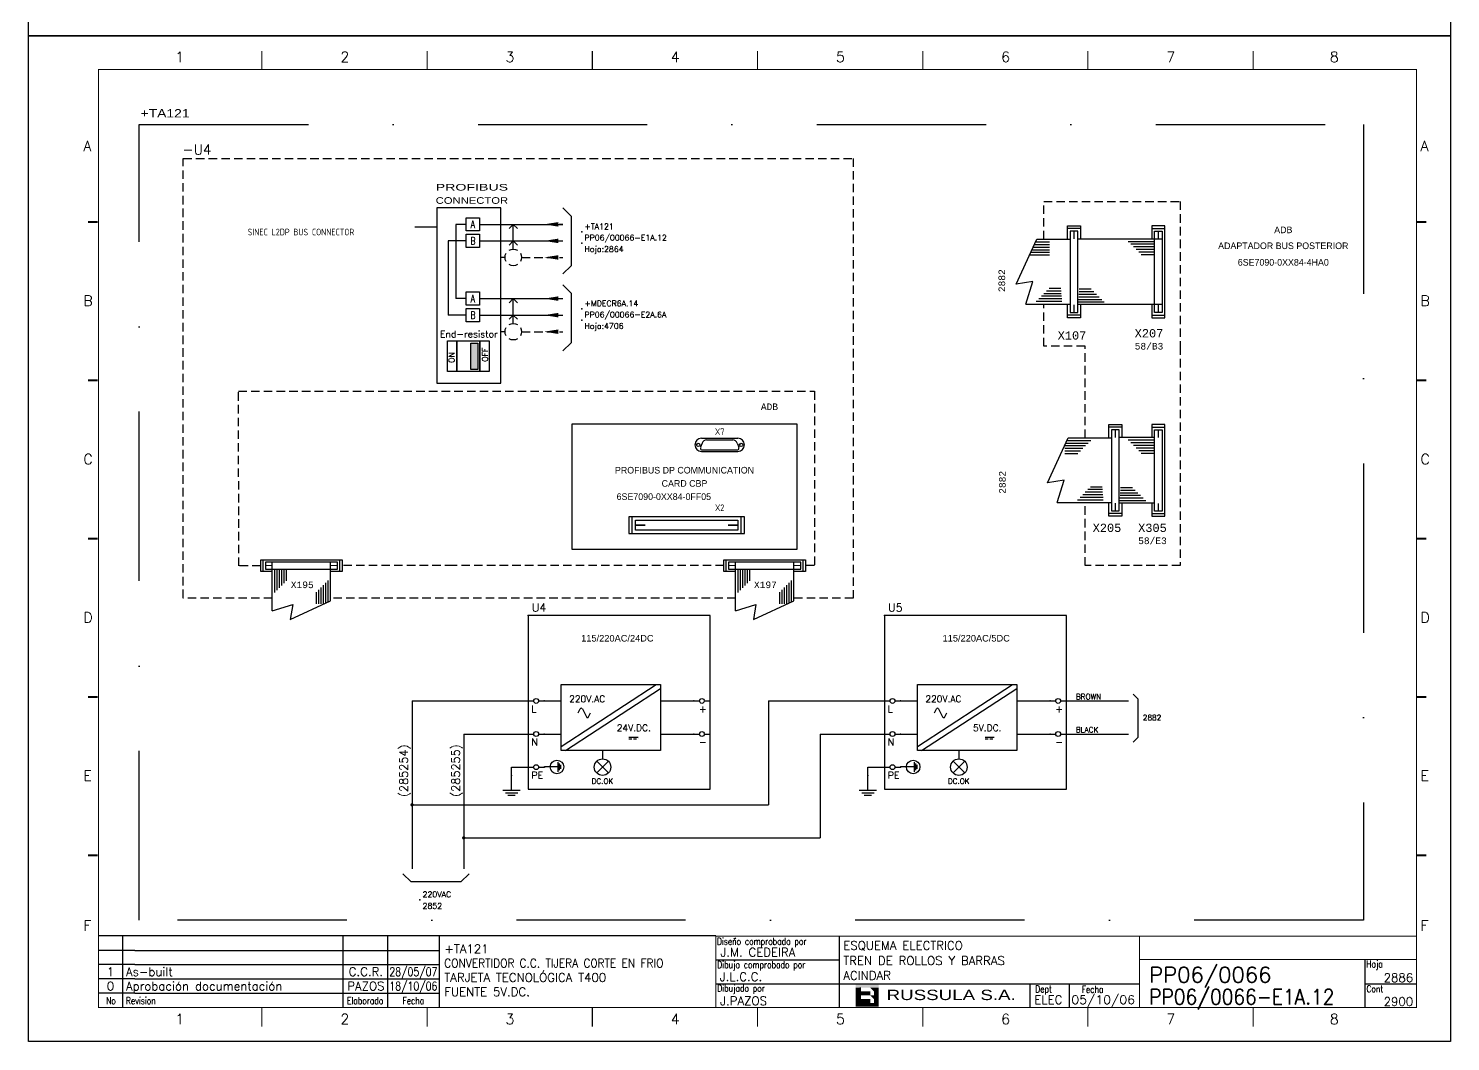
# Model space of a CAD drawing. Extents: x 3 to 423, y -4757 to 292.
# Drawn here: x 2.6 to 422.6, y -4757.2 to -4458.1 of the extents above; entities that cross this region are included whole.
import ezdxf
from ezdxf.enums import TextEntityAlignment as Align

# ---------------------------------------------------------------- set-up
doc = ezdxf.new("R2010")
doc.units = 0
doc.header["$LTSCALE"] = 10
doc.header["$MEASUREMENT"] = 0
for name, pattern in [('DASHDOT', [1, 0.5, -0.25, 0, -0.25]), ('DASHED2', [0.375, 0.25, -0.125]), ('HIDDEN', [0.375, 0.25, -0.125])]:
    doc.linetypes.add(name, pattern=pattern)
doc.layers.get('0').update_dxf_attribs({"linetype": 'CONTINUOUS'})
for name, color, linetype in [('1', 7, 'CONTINUOUS'), ('10', 5, 'CONTINUOUS'), ('102', 7, 'CONTINUOUS'), ('2', 7, 'CONTINUOUS'), ('4', 7, 'HIDDEN'), ('8', 1, 'CONTINUOUS'), ('9', 6, 'CONTINUOUS'), ('ATRIBUTOS', 6, 'CONTINUOUS'), ('DIBUJO', 7, 'CONTINUOUS'), ('NODE', 7, 'CONTINUOUS')]:
    doc.layers.add(name, color=color, linetype=linetype)
doc.styles.add('CROSSREF', font='MONOTXT', dxfattribs={"height": 2})
doc.styles.add('DIN', font='DIN.shx', dxfattribs={"width": 0.85})
doc.styles.add('HELVETICA', font='HELV.SHX')
doc.styles.add('LABEL', font='SIMPLEX', dxfattribs={"width": 0.8, "height": 4})
doc.styles.add('ROMANS', font='romans')
doc.styles.get("Standard").update_dxf_attribs({"font": 'simplex'})
doc.styles.add('TXT', font='txt')

# ---------------------------------------------------------------- blocks, each defined once
blk = doc.blocks.new('ITEM')
at = {"layer": 'ATRIBUTOS', "style": 'HELVETICA', "width": 1.2}
blk.add_attdef('ITEM', (0, 1.25), '', height=2.5, dxfattribs=at)
blk = doc.blocks.new('ELEC0042')
at = {"layer": '102'}
for p, q in [((2, 2), (-2, 2)), ((-2, 2), (-2, -2)), ((2, -2), (2, 2)), ((-2, -2), (2, -2))]:
    blk.add_line(p, q, dxfattribs=at)
blk.add_attdef('TB', text='', height=2.25, dxfattribs=at).set_placement((0, 3), align=Align.CENTER)
at = {"layer": '102', "width": 0.75}
blk.add_attdef('TN', text='', height=2.25, dxfattribs=at).set_placement((0, 0), align=Align.MIDDLE)
blk = doc.blocks.new('$030107')
at = {"layer": '102'}
for start, end in [(150, 210), (60, 120), (330, 30), (240, 300)]:
    blk.add_arc((0, 0), 2.5, start, end, dxfattribs=at)
blk = doc.blocks.new('NOD', base_point=(237.5, 170))
at = {"layer": 'NODE'}
blk.add_point((237.5, 170), dxfattribs=at)
blk = doc.blocks.new('$PP313')
at = {"layer": '2'}
blk.add_blockref('NOD', (0, 0), dxfattribs=at)
at = {"layer": '8'}
blk.add_attdef('1A', (1, -3.325), '', height=2.15, dxfattribs=at)
at = {"layer": '9'}
blk.add_attdef('ID', (1, 1), '', height=2.15, dxfattribs=at)
blk = doc.blocks.new('$$PLL21C')
for p, q in [((-2.5, 0), (-0.75, 0)), ((0.75, 0), (2.5, 0))]:
    blk.add_line(p, q)
at = {"layer": '2'}
blk.add_circle((0, 0), 0.75, dxfattribs=at)
for p in [(-2.5, 0), (2.5, 0)]:
    blk.add_blockref('NOD', p, dxfattribs=at)
at = {"layer": '8'}
blk.add_attdef('*A', (-1.5, -3.575), '', height=2.15, dxfattribs=at)
at = {"layer": '9'}
blk.add_attdef('ID', (-1.5, 1.25), '', height=2.15, dxfattribs=at)
blk = doc.blocks.new('$020203')
at = {"layer": '2'}
blk.add_line((-3.75, 0), (3.75, 0), dxfattribs=at)
at = {"layer": '4'}
blk.add_line((-3.75, -1.5), (3.75, -1.5), dxfattribs=at)
blk = doc.blocks.new('$021503')
at = {"layer": '2'}
for p, q in [((0, -10), (0, 0)), ((-3.5, -10), (3.5, -10)), ((-2.5, -11), (2.5, -11)), ((-1.5, -12), (1.5, -12))]:
    blk.add_line(p, q, dxfattribs=at)
blk.add_circle((0, -9), 5, dxfattribs=at)
blk.add_blockref('NOD', (0, 0), dxfattribs=at)
blk = doc.blocks.new('$020406')
at = {"layer": '2'}
for p, q in [((-5, 0), (-3.4, 3.2)), ((-1.6, 3.2), (0, 0)), ((0, 0), (1.6, -3.2)), ((3.4, -3.2), (5, 0))]:
    blk.add_line(p, q, dxfattribs=at)
for centre, start, end in [((-2.5, 2.8), 26.5651, 153.4349), ((2.5, -2.8), 206.5651, 333.4349)]:
    blk.add_arc(centre, 1, start, end, dxfattribs=at)
blk = doc.blocks.new('$$PLR12C')
for p, q in [((-2.5, 0), (-0.75, 0)), ((0.75, 0), (2.5, 0))]:
    blk.add_line(p, q)
at = {"layer": '2'}
blk.add_circle((0, 0), 0.75, dxfattribs=at)
for p in [(-2.5, 0), (2.5, 0)]:
    blk.add_blockref('NOD', p, dxfattribs=at)
at = {"layer": '8'}
blk.add_attdef('*A', text='', height=2.15, dxfattribs=at).set_placement((1.5, -3.575), align=Align.RIGHT)
at = {"layer": '9'}
blk.add_attdef('ID', text='', height=2.15, dxfattribs=at).set_placement((1.5, 1.25), align=Align.RIGHT)
blk = doc.blocks.new('$021501')
at = {"layer": '2'}
for p, q in [((0, -6), (0, 0)), ((-3.5, -6), (3.5, -6)), ((-2.5, -7), (2.5, -7)), ((-1.5, -8), (1.5, -8))]:
    blk.add_line(p, q, dxfattribs=at)
blk.add_blockref('NOD', (0, 0), dxfattribs=at)
blk = doc.blocks.new('newcajec')
at = {"layer": '1'}
for p, q in [((179.4, 20.85), (0.13, 20.85)), ((7, 20.85), (7, 0)), ((71, 20.85), (71, 0)), ((84, 20.85), (84, 0.09)), ((99, 20.85), (99, 0)), ((215.2, 20.8), (215.2, 0)), ((10.6, 16.64), (0, 16.64)), ((10.6, 16.64), (99, 16.64)), ((184.64, 20.18), (184.81, 20.01)), ((184.81, 20.01), (185.18, 20.25)), ((10.6, 12.48), (0, 12.48)), ((10.6, 12.48), (99, 12.48)), ((179.4, 13.87), (215.2, 13.87)), ((368, 14.06), (368, 0)), ((10.6, 8.32), (0, 8.32)), ((10.6, 8.32), (99, 8.32)), ((10.6, 4.16), (0, 4.16)), ((10.6, 4.16), (99, 4.16)), ((179.4, 6.93), (267.63, 6.93)), ((267.63, 6.93), (302.5, 6.93)), ((270.63, 6.91), (270.63, 0)), ((282.07, 6.93), (282.07, 0)), ((368, 6.93), (383, 6.93))]:
    blk.add_line(p, q, dxfattribs=at)
for points in [[(47.5, 272.5, 0.3, 0.3, 0), (47.5, 277.91, 0.3, 0.3, 0)], [(95.5, 272.5, 0.3, 0.3, 0), (95.5, 277.91, 0.3, 0.3, 0)], [(143.5, 272.5, 0.3, 0.3, 0), (143.5, 277.91, 0.3, 0.3, 0)], [(191.5, 272.5, 0.3, 0.3, 0), (191.5, 277.91, 0.3, 0.3, 0)], [(239.5, 272.5, 0.3, 0.3, 0), (239.5, 277.91, 0.3, 0.3, 0)], [(287.5, 272.5, 0.3, 0.3, 0), (287.5, 277.91, 0.3, 0.3, 0)], [(335.5, 272.5, 0.3, 0.3, 0), (335.5, 277.91, 0.3, 0.3, 0)], [(-2.99, 228.23, 0.6, 0.6, 0), (-0.18, 228.23, 0.6, 0.6, 0)], [(383.01, 228.23, 0.6, 0.6, 0), (385.82, 228.23, 0.6, 0.6, 0)], [(-2.99, 182.23, 0.6, 0.6, 0), (-0.18, 182.23, 0.6, 0.6, 0)], [(383.01, 182.23, 0.6, 0.6, 0), (385.82, 182.23, 0.6, 0.6, 0)], [(-2.99, 136.23, 0.6, 0.6, 0), (-0.18, 136.23, 0.6, 0.6, 0)], [(383.01, 136.23, 0.6, 0.6, 0), (385.82, 136.23, 0.6, 0.6, 0)], [(-2.99, 90.23, 0.6, 0.6, 0), (-0.18, 90.23, 0.6, 0.6, 0)], [(383.01, 90.23, 0.6, 0.6, 0), (385.82, 90.23, 0.6, 0.6, 0)], [(-2.99, 44.23, 0.6, 0.6, 0), (-0.18, 44.23, 0.6, 0.6, 0)], [(383.01, 44.23, 0.6, 0.6, 0), (385.82, 44.23, 0.6, 0.6, 0)], [(383, 20.8, 0.3, 0.3, 0), (179.4, 20.8, 0.3, 0.3, 0), (179.4, 0, 0.3, 0.3, 0)], [(302.5, 20.8, 0.3, 0.3, 0), (302.5, 0, 0.3, 0.3, 0)], [(302.5, 14, 0.3, 0.3, 0), (383, 14, 0.3, 0.3, 0)], [(47.5, -5.5, 0.3, 0.3, 0), (47.5, -0.09, 0.3, 0.3, 0)], [(95.5, -5.5, 0.3, 0.3, 0), (95.5, -0.09, 0.3, 0.3, 0)], [(143.5, -5.5, 0.3, 0.3, 0), (143.5, -0.09, 0.3, 0.3, 0)], [(191.5, -5.5, 0.3, 0.3, 0), (191.5, -0.09, 0.3, 0.3, 0)], [(239.5, -5.5, 0.3, 0.3, 0), (239.5, -0.09, 0.3, 0.3, 0)], [(287.5, -5.5, 0.3, 0.3, 0), (287.5, -0.09, 0.3, 0.3, 0)], [(335.5, -5.5, 0.3, 0.3, 0), (335.5, -0.09, 0.3, 0.3, 0)]]:
    blk.add_lwpolyline(points, format="xyseb", dxfattribs=at)
at = {"layer": '1', "const_width": 0.3}
blk.add_lwpolyline([(0, 0), (0, 272.5), (383, 272.5), (383, 0)], close=True, dxfattribs=at)
at = {"layer": '2', "color": 14}
for p, q in [((221.42, 4.69), (221.42, 5.81)), ((221.42, 2.47), (221.42, 3.58))]:
    blk.add_line(p, q, dxfattribs=at)
for points in [[(220.05, 5.81), (220.05, 6.92), (226.74, 5.81), (226.74, 6.92)], [(221.42, 2.47), (220.05, 2.47), (221.42, 5.81), (220.05, 5.81)], [(221.42, 4.69), (224.25, 4.69), (221.42, 3.58), (224.25, 3.58)], [(224.25, 5.81), (225.37, 5.81), (225.37, 4.69)], [(225.37, 5.81), (226.74, 5.81), (225.37, 1.35), (226.74, 1.35)], [(224.25, 0.24), (224.25, 2.47), (220.05, 0.24), (220.05, 2.47)], [(224.25, 3.58), (225.37, 3.58), (225.37, 2.47)], [(226.74, 1.35), (226.74, 0.24), (224.25, 1.35), (224.25, 0.24)]]:
    blk.add_solid(points, dxfattribs=at)
at = {"layer": '1', "style": 'ROMANS'}
for s, p in [('1', (22.29, 274.68)), ('2', (70.29, 274.68)), ('3', (118.29, 274.68)), ('4', (166.29, 274.68)), ('5', (214.29, 274.68)), ('6', (262.29, 274.68)), ('7', (310.29, 274.68)), ('8', (357.79, 274.68)), ('A', (-4.37, 248.84)), ('A', (384.13, 248.84)), ('B', (-4.37, 203.84)), ('B', (384.13, 203.84)), ('C', (-4.37, 157.84)), ('C', (384.13, 157.84)), ('D', (-4.37, 111.84)), ('D', (384.13, 111.84)), ('E', (-4.37, 65.84)), ('E', (384.13, 65.84)), ('F', (-4.37, 22.34)), ('F', (384.13, 22.34)), ('1', (22.29, -4.82)), ('2', (70.29, -4.82)), ('3', (118.29, -4.82)), ('4', (166.29, -4.82)), ('5', (214.29, -4.82)), ('6', (262.29, -4.82)), ('7', (310.29, -4.82)), ('8', (357.79, -4.82))]:
    blk.add_text(s, height=3, dxfattribs=at).set_placement(p)
at = {"layer": '1', "style": 'LABEL', "width": 0.8}
for s, p in [('Diseno comprobado por', (179.73, 18.27)), ('Dibujo comprobado por', (179.81, 11.47)), ('Hoja', (368.38, 11.66)), ('Dibujado por', (179.83, 4.64)), ('Fecha', (285.71, 4.3)), ('Cont', (368.43, 4.46)), ('No', (2.23, 1.05)), ('Revision', (8, 1.05))]:
    blk.add_text(s, height=2, dxfattribs=at).set_placement(p)
for s, p in [('Dept', (274.61, 4.44)), ('Elaborado', (77.5, 1.05)), ('Fecha', (91.5, 1.05))]:
    blk.add_text(s, height=2, dxfattribs=at).set_placement(p, align=Align.CENTER)
at = {"layer": '10', "style": 'ROMANS'}
for tag, p in [('REV41', (3.5, 18.74)), ('REV43', (77.7, 18.74)), ('REV31', (3.5, 14.58)), ('REV33', (77.7, 14.58)), ('REV21', (3.5, 10.42)), ('REV23', (77.7, 10.42)), ('REV11', (3.5, 6.27)), ('REV13', (77.7, 6.27))]:
    blk.add_attdef(tag, text='', height=2.5, dxfattribs=at).set_placement(p, align=Align.MIDDLE)
for tag, p, height in [('REV42', (8, 17.49), 2.5), ('SHEETNAME1', (100.5, 15.83), 2.5), ('DESIGNCHECK', (180.74, 14.83), 2.5), ('DOCUMENTTYPE', (216.43, 16.8), 2.5), ('NOTA', (305.32, 15.8), 3), ('REV32', (8, 13.33), 2.5), ('SHEETNAME2', (100.5, 11.67), 2.5), ('OBJECT', (216.43, 12.4), 2.5), ('REV22', (8, 9.17), 2.5), ('SHEETNAME3', (100.5, 7.51), 2.5), ('DRAWINGCHECK', (180.53, 7.71), 2.5), ('CUSTOMER', (216.43, 8.08), 2.5), ('ORDER', (305.32, 7.3), 4.5), ('REV12', (8, 5.01), 2.5), ('SHEETNAME4', (100.5, 3.35), 2.5), ('DOCUMENT_ID', (305.32, 0.93), 4.4), ('USER', (180.63, 0.71), 2.5), ('DEPARTMENT', (271.93, 1.05), 2.5)]:
    blk.add_attdef(tag, p, '', height=height, dxfattribs=at)
for tag, width, p, p2 in [('REV44', 1.221199, (84.53, 17.49), (98.48, 17.49)), ('REV34', 1.221199, (84.53, 13.33), (98.48, 13.33)), ('REV24', 1.221199, (84.53, 9.17), (98.48, 9.17)), ('REV14', 1.221199, (84.53, 5.01), (98.48, 5.01)), ('CREATED2', 7.039915, (282.71, 1.05), (301.14, 1.05))]:
    blk.add_attdef(tag, text='', height=2.5, dxfattribs=dict(at, width=width)).set_placement(p, p2, align=Align.FIT)
for tag, p in [('SHEET', (382, 7.43)), ('NEXTSHEET', (382, 0.5))]:
    blk.add_attdef(tag, text='', height=2.5, dxfattribs=at).set_placement(p, align=Align.RIGHT)
at = {"layer": 'DIBUJO', "color": 14, "style": 'HELVETICA', "width": 1.3}
blk.add_text('RUSSULA S.A.', height=3, dxfattribs=at).set_placement((229, 2.19))

msp = doc.modelspace()

# ---------------------------------------------------------------- hatches: boundary and pattern name
at = {"layer": '2'}
msp.add_hatch(color=256, dxfattribs=at).paths.add_polyline_path([(133.34, -4558.84), (135.39, -4558.84), (135.39, -4551.05), (133.34, -4551.05)])

# ---------------------------------------------------------------- linework, layer by layer
at = {"linetype": 'HIDDEN'}
for p, q in [((302.47, -4509.21), (342.77, -4509.21)), ((302.47, -4520.37), (302.47, -4509.21)), ((342.77, -4509.21), (342.77, -4551.96)), ((143.39, -4525.72), (142.12, -4525.72)), ((148.27, -4525.72), (160.46, -4525.72)), ((302.47, -4551.96), (302.47, -4539.49)), ((143.39, -4547.65), (142.12, -4547.65)), ((148.27, -4547.65), (160.46, -4547.65)), ((314.68, -4551.96), (302.47, -4551.96)), ((314.68, -4579), (314.68, -4551.96)), ((342.77, -4551.96), (342.77, -4616.69)), ((314.68, -4616.69), (314.68, -4598.11)), ((342.77, -4616.69), (314.68, -4616.69))]:
    msp.add_line(p, q, dxfattribs=at)
for p, q in [((123.23, -4511.07), (123.23, -4562.82)), ((142.12, -4511.07), (123.23, -4511.07)), ((142.12, -4562.82), (142.12, -4511.07)), ((160.46, -4511.07), (162.91, -4513.51)), ((162.91, -4513.51), (162.91, -4528.16)), ((123.23, -4516.82), (116.79, -4516.82)), ((128.85, -4515.95), (128.85, -4537.88)), ((131.95, -4515.95), (128.85, -4515.95)), ((135.86, -4515.95), (160.46, -4515.95)), ((145.83, -4515.95), (144.61, -4517.17)), ((145.83, -4523.28), (145.83, -4515.95)), ((145.83, -4515.95), (147.05, -4517.17)), ((160.46, -4515.95), (159.4, -4515.95)), ((309.49, -4516.43), (313.36, -4516.43)), ((309.49, -4520.37), (309.49, -4516.43)), ((313.36, -4517.2), (309.49, -4517.2)), ((310.26, -4517.97), (310.26, -4541.96)), ((312.58, -4517.97), (310.26, -4517.97)), ((312.58, -4541.96), (312.58, -4517.97)), ((313.36, -4516.43), (313.36, -4520.3)), ((334.4, -4516.44), (334.4, -4520.3)), ((338.27, -4516.44), (334.4, -4516.44)), ((334.4, -4517.21), (338.27, -4517.21)), ((335.18, -4541.97), (335.18, -4517.98)), ((335.18, -4517.98), (337.5, -4517.98)), ((337.5, -4517.98), (337.5, -4541.97)), ((338.27, -4543.52), (338.27, -4516.44)), ((126.62, -4520.84), (126.62, -4542.76)), ((131.95, -4520.84), (126.62, -4520.84)), ((135.86, -4520.84), (160.46, -4520.84)), ((145.83, -4520.84), (144.61, -4522.06)), ((145.83, -4520.84), (147.05, -4522.06)), ((294.3, -4533.6), (300.45, -4520.37)), ((299.44, -4522.67), (304.14, -4522.67)), ((299.74, -4521.9), (304.14, -4521.9)), ((300.09, -4521.14), (304.14, -4521.14)), ((300.45, -4520.37), (310.26, -4520.37)), ((310.26, -4520.3), (310.25, -4520.3)), ((337.5, -4520.3), (312.58, -4520.3)), ((335.18, -4521.08), (327.44, -4521.08)), ((335.18, -4521.85), (328.21, -4521.85)), ((335.18, -4522.63), (328.99, -4522.63)), ((335.18, -4523.4), (329.76, -4523.4)), ((298.32, -4524.96), (304.14, -4524.96)), ((298.68, -4524.19), (304.14, -4524.19)), ((299.03, -4523.43), (304.14, -4523.43)), ((335.18, -4524.17), (330.53, -4524.17)), ((335.18, -4524.95), (331.31, -4524.95)), ((162.91, -4528.16), (160.46, -4530.61)), ((160.46, -4533.79), (162.91, -4536.23)), ((299.27, -4532.81), (294.3, -4533.6)), ((297.15, -4539.49), (299.27, -4532.81)), ((307.62, -4535.66), (303.32, -4535.66)), ((307.56, -4534.9), (304.09, -4534.9)), ((312.93, -4535.78), (317.28, -4535.78)), ((312.99, -4535.01), (316.5, -4535.01)), ((131.95, -4537.88), (128.85, -4537.88)), ((135.86, -4537.88), (160.46, -4537.88)), ((145.83, -4537.88), (144.61, -4539.1)), ((145.83, -4545.21), (145.83, -4537.88)), ((145.83, -4537.88), (147.05, -4539.1)), ((162.91, -4536.23), (162.91, -4550.89)), ((297.15, -4539.49), (310.26, -4539.49)), ((307.85, -4538.72), (300.26, -4538.72)), ((307.79, -4537.96), (301.03, -4537.96)), ((307.73, -4537.19), (301.79, -4537.19)), ((307.67, -4536.43), (302.56, -4536.43)), ((309.49, -4543.51), (309.49, -4539.49)), ((310.26, -4539.65), (310.25, -4539.65)), ((337.5, -4539.65), (312.58, -4539.65)), ((312.69, -4538.88), (320.37, -4538.88)), ((312.75, -4538.1), (319.6, -4538.1)), ((312.81, -4537.33), (318.82, -4537.33)), ((312.87, -4536.56), (318.05, -4536.56)), ((313.36, -4539.64), (313.36, -4543.51)), ((334.4, -4539.65), (334.4, -4543.52)), ((131.95, -4542.76), (126.62, -4542.76)), ((135.86, -4542.76), (160.46, -4542.76)), ((145.83, -4542.76), (144.61, -4543.99)), ((145.83, -4542.76), (147.05, -4543.99)), ((313.36, -4542.74), (309.49, -4542.74)), ((313.36, -4543.51), (309.49, -4543.51)), ((310.26, -4541.96), (312.58, -4541.96)), ((334.4, -4542.75), (338.27, -4542.75)), ((334.4, -4543.52), (338.27, -4543.52)), ((337.5, -4541.97), (335.18, -4541.97)), ((162.91, -4550.89), (160.46, -4553.33)), ((123.23, -4562.82), (142.12, -4562.82)), ((321.7, -4579), (321.7, -4575.05)), ((321.7, -4575.05), (325.57, -4575.05)), ((325.57, -4575.83), (321.7, -4575.83)), ((322.47, -4576.6), (322.47, -4600.59)), ((324.8, -4576.6), (322.47, -4576.6)), ((324.8, -4600.59), (324.8, -4576.6)), ((325.57, -4575.05), (325.57, -4578.92)), ((334.4, -4575.06), (334.4, -4578.93)), ((338.27, -4575.06), (334.4, -4575.06)), ((334.4, -4575.84), (338.27, -4575.84)), ((335.18, -4600.6), (335.18, -4576.61)), ((335.18, -4576.61), (337.5, -4576.61)), ((337.5, -4576.61), (337.5, -4600.6)), ((338.27, -4602.15), (338.27, -4575.06)), ((201.4, -4579.11), (212.15, -4579.11)), ((303.57, -4592.23), (309.71, -4579)), ((308.71, -4581.29), (314.83, -4581.29)), ((308.71, -4582.06), (314.06, -4582.06)), ((309, -4580.53), (315.59, -4580.53)), ((309.36, -4579.76), (316.36, -4579.76)), ((309.71, -4579), (322.47, -4579)), ((335.18, -4578.93), (324.8, -4578.93)), ((335.18, -4579.7), (327.44, -4579.7)), ((335.18, -4580.48), (328.21, -4580.48)), ((335.18, -4581.25), (328.99, -4581.25)), ((335.18, -4582.03), (329.76, -4582.03)), ((201.4, -4583.01), (212.15, -4583.01)), ((308.71, -4582.82), (313.3, -4582.82)), ((308.71, -4583.59), (312.53, -4583.59)), ((335.18, -4582.8), (330.53, -4582.8)), ((335.18, -4583.57), (331.31, -4583.57)), ((308.54, -4591.44), (303.57, -4592.23)), ((306.42, -4598.11), (308.54, -4591.44)), ((319.83, -4594.29), (315.53, -4594.29)), ((319.77, -4593.53), (316.3, -4593.53)), ((325.14, -4594.41), (329.49, -4594.41)), ((325.2, -4593.63), (328.72, -4593.63)), ((306.42, -4598.11), (322.47, -4598.11)), ((320.06, -4597.35), (312.48, -4597.35)), ((320.01, -4596.58), (313.24, -4596.58)), ((319.95, -4595.82), (314.01, -4595.82)), ((319.89, -4595.06), (314.77, -4595.06)), ((321.7, -4602.14), (321.7, -4598.11)), ((335.18, -4598.28), (324.8, -4598.28)), ((324.91, -4597.5), (332.59, -4597.5)), ((324.97, -4596.73), (331.81, -4596.73)), ((325.03, -4595.96), (331.04, -4595.96)), ((325.08, -4595.18), (330.26, -4595.18)), ((325.57, -4598.27), (325.57, -4602.14)), ((334.4, -4598.28), (334.4, -4602.15)), ((214.13, -4602.35), (179.93, -4602.35)), ((179.93, -4602.35), (179.93, -4607.23)), ((180.91, -4607.23), (180.91, -4602.35)), ((213.16, -4607.23), (213.16, -4602.35)), ((214.13, -4607.23), (214.13, -4602.35)), ((325.57, -4601.36), (321.7, -4601.36)), ((325.57, -4602.14), (321.7, -4602.14)), ((322.47, -4600.59), (324.8, -4600.59)), ((334.4, -4601.37), (338.27, -4601.37)), ((334.4, -4602.15), (338.27, -4602.15)), ((337.5, -4600.6), (335.18, -4600.6)), ((179.93, -4607.23), (184.54, -4607.23)), ((181.89, -4603.32), (212.18, -4603.32)), ((181.89, -4606.26), (181.89, -4603.32)), ((212.18, -4606.26), (181.89, -4606.26)), ((184.54, -4607.23), (214.13, -4607.23)), ((212.18, -4603.32), (212.18, -4606.26)), ((71.23, -4614.97), (95.31, -4614.97)), ((71.23, -4618.41), (71.23, -4614.97)), ((71.92, -4618.41), (71.92, -4614.97)), ((93.93, -4615.66), (72.61, -4615.66)), ((72.61, -4615.66), (72.61, -4617.72)), ((74.66, -4630.1), (74.66, -4615.65)), ((91.86, -4627.14), (91.86, -4615.65)), ((93.93, -4617.72), (93.93, -4615.66)), ((94.62, -4618.41), (94.62, -4614.97)), ((95.31, -4614.97), (95.31, -4618.41)), ((208.03, -4614.97), (232.1, -4614.97)), ((208.03, -4618.41), (208.03, -4614.97)), ((208.71, -4618.41), (208.71, -4614.97)), ((230.73, -4615.66), (209.4, -4615.66)), ((209.4, -4615.66), (209.4, -4617.72)), ((211.46, -4630.1), (211.46, -4615.65)), ((228.65, -4627.14), (228.65, -4615.65)), ((230.73, -4617.72), (230.73, -4615.66)), ((231.41, -4618.41), (231.41, -4614.97)), ((232.1, -4614.97), (232.1, -4618.41)), ((74.67, -4618.41), (71.23, -4618.41)), ((72.61, -4617.72), (93.93, -4617.72)), ((75.35, -4617.82), (75.35, -4624.65)), ((76.04, -4617.87), (76.04, -4623.96)), ((76.73, -4617.93), (76.73, -4623.27)), ((77.42, -4617.98), (77.42, -4622.58)), ((78.1, -4618.03), (78.1, -4621.9)), ((78.79, -4618.09), (78.79, -4621.21)), ((95.31, -4618.41), (91.87, -4618.41)), ((211.47, -4618.41), (208.03, -4618.41)), ((209.4, -4617.72), (230.73, -4617.72)), ((212.15, -4617.82), (212.15, -4624.65)), ((212.83, -4617.87), (212.83, -4623.96)), ((213.52, -4617.93), (213.52, -4623.27)), ((214.21, -4617.98), (214.21, -4622.58)), ((214.9, -4618.03), (214.9, -4621.9)), ((215.59, -4618.09), (215.59, -4621.21)), ((232.1, -4618.41), (228.66, -4618.41)), ((88.42, -4628.04), (88.42, -4623.91)), ((89.11, -4628.04), (89.11, -4623.22)), ((89.8, -4628.04), (89.8, -4622.53)), ((90.48, -4627.77), (90.48, -4621.85)), ((91.17, -4627.45), (91.17, -4621.16)), ((225.22, -4628.04), (225.22, -4623.91)), ((225.9, -4628.04), (225.9, -4623.22)), ((226.59, -4628.04), (226.59, -4622.53)), ((227.28, -4627.77), (227.28, -4621.85)), ((227.97, -4627.45), (227.97, -4621.16)), ((74.66, -4630.1), (80.67, -4628.19)), ((79.96, -4632.66), (91.86, -4627.14)), ((80.67, -4628.19), (79.96, -4632.66)), ((87.73, -4628.04), (87.73, -4624.6)), ((211.46, -4630.1), (217.46, -4628.19)), ((216.76, -4632.66), (228.65, -4627.14)), ((217.46, -4628.19), (216.76, -4632.66)), ((224.53, -4628.04), (224.53, -4624.6)), ((203.95, -4631.44), (150.21, -4631.44)), ((150.21, -4631.44), (150.21, -4682.74)), ((203.95, -4682.74), (203.95, -4631.44)), ((309.17, -4631.44), (255.43, -4631.44)), ((255.43, -4631.44), (255.43, -4682.74)), ((309.17, -4682.74), (309.17, -4631.44)), ((159.98, -4651.8), (189.29, -4651.8)), ((159.98, -4670.12), (188.07, -4651.8)), ((159.98, -4671.34), (159.98, -4651.8)), ((161.2, -4671.34), (189.29, -4653.02)), ((189.29, -4651.8), (189.29, -4671.34)), ((203.95, -4656.68), (203.95, -4651.8)), ((265.2, -4651.8), (294.52, -4651.8)), ((265.2, -4670.12), (293.3, -4651.8)), ((265.2, -4671.34), (265.2, -4651.8)), ((266.43, -4671.34), (294.52, -4653.02)), ((294.52, -4651.8), (294.52, -4671.34)), ((309.17, -4656.68), (309.17, -4651.8)), ((155.09, -4656.68), (159.98, -4656.68)), ((189.29, -4656.68), (199.06, -4656.68)), ((260.32, -4656.68), (265.2, -4656.68)), ((294.52, -4656.68), (304.29, -4656.68)), ((330.4, -4656.16), (328.91, -4654.66)), ((330.4, -4667.39), (330.4, -4656.16)), ((155.09, -4666.45), (159.98, -4666.45)), ((189.29, -4666.45), (199.06, -4666.45)), ((260.32, -4666.45), (265.2, -4666.45)), ((294.52, -4666.45), (304.29, -4666.45)), ((330.4, -4667.39), (328.91, -4668.89)), ((189.29, -4671.34), (159.98, -4671.34)), ((170.47, -4677.95), (173.92, -4674.5)), ((173.92, -4677.95), (170.47, -4674.5)), ((172.19, -4671.34), (172.19, -4673.78)), ((294.52, -4671.34), (265.2, -4671.34)), ((275.69, -4677.95), (279.15, -4674.5)), ((279.15, -4677.95), (275.69, -4674.5)), ((277.42, -4671.34), (277.42, -4673.78)), ((145.32, -4681.11), (145.32, -4676.22)), ((145.32, -4676.22), (150.21, -4676.22)), ((250.55, -4681.11), (250.55, -4676.22)), ((250.55, -4676.22), (255.43, -4676.22)), ((150.21, -4682.74), (203.95, -4682.74)), ((255.43, -4682.74), (309.17, -4682.74)), ((115.66, -4710.12), (113.21, -4707.68)), ((132.76, -4707.68), (130.31, -4710.12)), ((130.31, -4710.12), (115.66, -4710.12))]:
    msp.add_line(p, q)
at = {"color": 3, "linetype": 'Continuous'}
for p, q in [((163.17, -4611.99), (163.17, -4574.86)), ((163.17, -4574.86), (229.61, -4574.86)), ((229.61, -4574.86), (229.61, -4611.99)), ((184.67, -4611.99), (163.17, -4611.99)), ((229.61, -4611.99), (184.67, -4611.99))]:
    msp.add_line(p, q, dxfattribs=at)
at = {"color": 1}
for p, q in [((201.65, -4580.57), (201.16, -4581.79)), ((202.87, -4579.59), (210.69, -4579.59)), ((211.91, -4580.57), (212.4, -4581.79)), ((201.4, -4582.53), (212.15, -4582.53))]:
    msp.add_line(p, q, dxfattribs=at)
at = {"linetype": 'HIDDEN'}
for points in [[(74.66, -4626.3), (48.36, -4626.3), (48.36, -4496.48), (246.23, -4496.48), (246.23, -4626.3), (228.65, -4626.3)], [(211.46, -4626.3), (91.86, -4626.3)]]:
    msp.add_lwpolyline(points, dxfattribs=at)
for points, const_width in [([(311.42, -4517.97), (311.42, -4520.3)], 0.387), ([(336.34, -4517.98), (336.34, -4520.3)], 0.387), ([(311.42, -4539.64), (311.42, -4541.96)], 0.387), ([(336.34, -4539.65), (336.34, -4541.97)], 0.387), ([(323.63, -4576.6), (323.63, -4578.92)], 0.387), ([(336.34, -4576.61), (336.34, -4578.93)], 0.387), ([(323.63, -4598.27), (323.63, -4600.59)], 0.387), ([(336.34, -4598.28), (336.34, -4600.6)], 0.387), ([(181.89, -4604.79), (184.82, -4604.79)], 0.489), ([(209.25, -4604.79), (212.18, -4604.79)], 0.489), ([(74.67, -4616.69), (72.61, -4616.69)], 0.344), ([(93.93, -4616.69), (91.87, -4616.69)], 0.344), ([(211.47, -4616.69), (209.4, -4616.69)], 0.344), ([(230.73, -4616.69), (228.66, -4616.69)], 0.344)]:
    msp.add_lwpolyline(points, dxfattribs=dict(const_width=const_width))
at = {"linetype": 'DASHED2'}
for points in [[(71.23, -4616.75), (64.78, -4616.79), (64.66, -4565.23), (234.78, -4565.23), (234.78, -4616.69), (232.1, -4616.69)], [(128.15, -4616.69), (95.31, -4616.69)], [(208.03, -4616.69), (128.15, -4616.69)]]:
    msp.add_lwpolyline(points, dxfattribs=at)
at = {"const_width": 0.489}
for points in [[(115.69, -4687.35, 1), (116.18, -4687.35, 1)], [(130.95, -4697.12, 1), (131.43, -4697.12, 1)]]:
    msp.add_lwpolyline(points, format="xyb", close=True, dxfattribs=at)
at = {"color": 1}
for centre in [(200.43, -4581.06), (213.13, -4581.06)]:
    msp.add_circle(centre, 0.489, dxfattribs=at)
for centre in [(172.19, -4676.22), (277.42, -4676.22)]:
    msp.add_circle(centre, 2.44)
for centre, start, end in [((201.4, -4581.06), 90, 270), ((212.15, -4581.06), 270, 90)]:
    msp.add_arc(centre, 1.95, start, end)
for centre, radius, start, end in [((201.65, -4582.04), 0.546, 153.4349, 243.4349), ((202.89, -4580.87), 1.27, 90.7848, 166.5348), ((210.67, -4580.87), 1.27, 13.4652, 89.2152), ((211.91, -4582.04), 0.546, 296.5651, 26.5651)]:
    msp.add_arc(centre, radius, start, end, dxfattribs=at)
for points in [[(154.91, -4515.95), (159.17, -4515.28), (159.17, -4516.63)], [(154.91, -4520.84), (159.17, -4520.16), (159.17, -4521.51)], [(154.91, -4525.72), (159.17, -4525.05), (159.17, -4526.4)], [(154.91, -4537.88), (159.17, -4537.21), (159.17, -4538.55)], [(154.91, -4542.76), (159.17, -4542.09), (159.17, -4543.44)], [(154.91, -4547.65), (159.17, -4546.98), (159.17, -4548.32)]]:
    msp.add_solid(points)
at = {"layer": '2', "linetype": 'DASHDOT', "ltscale": 10}
for p, q in [((35.31, -4486.47), (396.93, -4486.47)), ((35.31, -4721.36), (35.31, -4486.47)), ((396.93, -4486.47), (396.93, -4721.36)), ((396.93, -4721.36), (35.31, -4721.36))]:
    msp.add_line(p, q, dxfattribs=at)
at = {"layer": '2', "color": 7}
for p, q in [((115.93, -4656.68), (150.21, -4656.68)), ((221.16, -4656.68), (255.43, -4656.68)), ((131.19, -4666.45), (150.21, -4666.45)), ((236.41, -4666.45), (255.43, -4666.45)), ((115.93, -4687.35), (221.16, -4687.35)), ((131.19, -4697.12), (236.41, -4697.12))]:
    msp.add_line(p, q, dxfattribs=at)
at = {"layer": '2'}
for points in [[(126.36, -4550.39), (129.18, -4550.39), (129.18, -4559.42), (126.36, -4559.42)], [(129.18, -4550.39), (135.91, -4550.39), (135.91, -4559.42), (129.18, -4559.42)], [(133.3, -4551.05), (135.35, -4551.05), (135.35, -4558.84), (133.3, -4558.84)], [(133.3, -4551.05), (135.35, -4551.05), (135.35, -4558.84), (133.3, -4558.84)], [(135.91, -4550.39), (138.74, -4550.39), (138.74, -4559.42), (135.91, -4559.42)]]:
    msp.add_lwpolyline(points, close=True, dxfattribs=at)
at = {"layer": 'DIBUJO'}
for p, q in [((115.93, -4656.68), (115.93, -4706.23)), ((221.16, -4656.68), (221.16, -4687.35)), ((309.14, -4656.68), (327.48, -4656.68)), ((131.19, -4666.45), (131.19, -4706.23)), ((236.41, -4666.45), (236.41, -4697.12)), ((309.14, -4666.45), (327.48, -4666.45))]:
    msp.add_line(p, q, dxfattribs=at)
for points in [[(2.63, -4163.25), (422.63, -4163.25), (422.63, -4460.25), (2.63, -4460.25), (2.63, -4163.25)], [(2.63, -4460.25), (422.63, -4460.25), (422.63, -4757.25), (2.63, -4757.25), (2.63, -4460.25)]]:
    msp.add_lwpolyline(points, dxfattribs=at)

# ---------------------------------------------------------------- block references
ref = msp.add_blockref('$PP313', (166.07, -4518.21, 0), dxfattribs=dict(xscale=0.7835377918477376, yscale=0.7835377918477376, zscale=0.7835377918477376))
ref.add_attrib('ID', '+TA121', (166.85, -4517.43, 0), dxfattribs={"layer": '9', "height": 1.685, "style": 'ROMANS'})
ref = msp.add_blockref('$PP313', (166.07, -4521.5, 0), dxfattribs=dict(xscale=0.7835377918477376, yscale=0.7835377918477376, zscale=0.7835377918477376))
ref.add_attrib('ID', 'PP06/00066-E1A.12', (166.85, -4520.72, 0), dxfattribs={"layer": '9', "height": 1.6846, "style": 'ROMANS'})
ref.add_attrib('1A', 'Hoja:2864', (166.85, -4524.11, 0), dxfattribs={"layer": '8', "height": 1.685, "style": 'ROMANS'})
for name, p, xscale, yscale, zscale in [('$030107', (145.83, -4525.72), -0.9771016234534973, 0.9771016234534973, 0.9771016234534973), ('$030107', (145.83, -4547.65), -0.9771016234534973, 0.9771016234534973, 0.9771016234534973), ('$020406', (166.82, -4660.22), 0.3664131087950615, 0.3664131087950615, 0.3664131087950615), ('$020406', (272.04, -4660.22), 0.3664131087950615, 0.3664131087950615, 0.3664131087950615), ('$020203', (181.3, -4667.35), 0.3664131087950615, 0.3664131087950615, 0.3664131087950615), ('$020203', (286.52, -4667.35), 0.3664131087950615, 0.3664131087950615, 0.3664131087950615), ('$021501', (145.32, -4678.67), 0.732826217590123, 0.732826217590123, 0.732826217590123), ('$021501', (250.55, -4678.67), 0.732826217590123, 0.732826217590123, 0.732826217590123)]:
    msp.add_blockref(name, p, dxfattribs=dict(xscale=xscale, yscale=yscale, zscale=zscale))
ref = msp.add_blockref('$PP313', (166.07, -4540.94, 0), dxfattribs=dict(xscale=0.7835377918477376, yscale=0.7835377918477376, zscale=0.7835377918477376))
ref.add_attrib('ID', '+MDECR6A.14', (166.85, -4540.15, 0), dxfattribs={"layer": '9', "height": 1.6846, "style": 'ROMANS'})
ref = msp.add_blockref('$PP313', (166.07, -4544.22, 0), dxfattribs=dict(xscale=0.7835377918477376, yscale=0.7835377918477376, zscale=0.7835377918477376))
ref.add_attrib('ID', 'PP06/00066-E2A.6A', (166.85, -4543.44, 0), dxfattribs={"layer": '9', "height": 1.6846, "style": 'ROMANS'})
ref.add_attrib('1A', 'Hoja:4706', (166.85, -4546.83, 0), dxfattribs={"layer": '8', "height": 1.685, "style": 'ROMANS'})
ref = msp.add_blockref('$PP313', (150.21, -4631.41), dxfattribs=dict(xscale=1.099239326385185, yscale=1.099239326385185, zscale=1.099239326385185))
ref.add_attrib('ID', 'U4', (151.31, -4630.31), dxfattribs={"layer": '9', "height": 2.363, "style": 'ROMANS'})
ref = msp.add_blockref('$PP313', (255.43, -4631.41), dxfattribs=dict(xscale=1.099239326385185, yscale=1.099239326385185, zscale=1.099239326385185))
ref.add_attrib('ID', 'U5', (256.53, -4630.31), dxfattribs={"layer": '9', "height": 2.363, "style": 'ROMANS'})
at = {"xscale": 0.9526740828675153, "yscale": 0.9526740828675153, "zscale": 0.9526740828675153}
for name, p, values in [('$$PLL21C', (152.59, -4656.68), {'*A': 'L'}), ('$$PLR12C', (201.54, -4656.68), {'*A': '+'}), ('$$PLL21C', (257.82, -4656.68), {'*A': 'L'}), ('$$PLR12C', (306.76, -4656.68), {'*A': '+'}), ('$$PLL21C', (152.59, -4666.45), {'*A': 'N'}), ('$$PLR12C', (201.54, -4666.45), {'*A': '-'}), ('$$PLL21C', (257.82, -4666.45), {'*A': 'N'}), ('$$PLR12C', (306.76, -4666.45), {'*A': '-'}), ('$$PLL21C', (152.59, -4676.22), {'*A': 'PE'}), ('$$PLL21C', (257.82, -4676.22), {'*A': 'PE'})]:
    msp.add_blockref(name, p, dxfattribs=at).add_auto_attribs(values)
at = {"xscale": 0.4001231148041876, "yscale": 0.4001231148041876, "zscale": 0.4001231148041876, "rotation": 90}
for p in [(155.11, -4676.16), (260.33, -4676.16)]:
    msp.add_blockref('$021503', p, dxfattribs=at)
ref = msp.add_blockref('$PP313', (118.24, -4715.42, 0), dxfattribs=dict(xscale=0.7835377918477376, yscale=0.7835377918477376, zscale=0.7835377918477376))
ref.add_attrib('ID', '220VAC', (119.03, -4714.64, 0), dxfattribs={"layer": '9', "height": 1.685, "style": 'ROMANS'})
ref.add_attrib('1A', '2852', (119.03, -4718.03, 0), dxfattribs={"layer": '8', "height": 1.685, "style": 'ROMANS'})
at = {"layer": '102'}
ref = msp.add_blockref('ELEC0042', (133.9, -4515.95), dxfattribs=dict(at, xscale=-0.9771016234534973, yscale=0.9771016234534973, zscale=0.9771016234534973))
ref.add_attrib('TN', 'A', dxfattribs={"height": 2.2, "width": 0.75}).set_placement((133.9, -4515.95), align=Align.MIDDLE)
ref = msp.add_blockref('ELEC0042', (133.9, -4520.84), dxfattribs=dict(at, xscale=-0.9771016234534973, yscale=0.9771016234534973, zscale=0.9771016234534973))
ref.add_attrib('TN', 'B', dxfattribs={"height": 2.2, "width": 0.75}).set_placement((133.9, -4520.84), align=Align.MIDDLE)
ref = msp.add_blockref('ELEC0042', (133.9, -4537.88), dxfattribs=dict(at, xscale=-0.9771016234534973, yscale=0.9771016234534973, zscale=0.9771016234534973))
ref.add_attrib('TN', 'A', dxfattribs={"height": 2.2, "width": 0.75}).set_placement((133.9, -4537.88), align=Align.MIDDLE)
ref = msp.add_blockref('ELEC0042', (133.9, -4542.76), dxfattribs=dict(at, xscale=-0.9771016234534973, yscale=0.9771016234534973, zscale=0.9771016234534973))
ref.add_attrib('TN', 'B', dxfattribs={"height": 2.2, "width": 0.75}).set_placement((133.9, -4542.76), align=Align.MIDDLE)
at = {"layer": '2', "color": 7}
ref = msp.add_blockref('newcajec', (23.31, -4747.23), dxfattribs=dict(at, xscale=1.016442892079963, yscale=1.016442892079963, zscale=1.016442892079963))
ref.add_attrib('REV24', '28/05/07', dxfattribs={"layer": '10', "height": 2.541, "style": 'ROMANS', "width": 0.728168}).set_placement((109.23, -4737.9), (123.41, -4737.9), align=Align.FIT)
ref.add_attrib('SHEETNAME3', 'TARJETA TECNOLÓGICA T400', (125.46, -4739.6), dxfattribs={"layer": '10', "height": 2.5411, "style": 'ROMANS'})
ref.add_attrib('SHEETNAME2', 'CONVERTIDOR C.C. TIJERA CORTE EN FRIO', (125.46, -4735.37), dxfattribs={"layer": '10', "height": 2.5411, "style": 'ROMANS', "width": 0.9})
ref.add_attrib('SHEETNAME1', '+TA121', (125.46, -4731.14), dxfattribs={"layer": '10', "height": 2.541, "style": 'ROMANS'})
ref.add_attrib('USER', 'J.PAZOS', (206.91, -4746.51), dxfattribs={"layer": '10', "height": 2.541, "style": 'ROMANS'})
ref.add_attrib('DRAWINGCHECK', 'J.L.C.C.', (206.81, -4739.39), dxfattribs={"layer": '10', "height": 2.541, "style": 'ROMANS'})
ref.add_attrib('DESIGNCHECK', 'J.M. CEDEIRA', (207.02, -4732.15), dxfattribs={"layer": '10', "height": 2.5411, "style": 'ROMANS'})
ref.add_attrib('REV22', 'As-built', (31.44, -4737.9), dxfattribs={"layer": '10', "height": 2.541, "style": 'ROMANS'})
ref.add_attrib('REV12', 'Aprobación documentación', (31.44, -4742.13), dxfattribs={"layer": '10', "height": 2.5411, "style": 'ROMANS'})
ref.add_attrib('REV21', '1', dxfattribs={"layer": '10', "height": 2.54, "style": 'ROMANS'}).set_placement((26.87, -4736.63), align=Align.MIDDLE)
ref.add_attrib('REV11', '0', dxfattribs={"layer": '10', "height": 2.54, "style": 'ROMANS'}).set_placement((26.87, -4740.86), align=Align.MIDDLE)
ref.add_attrib('SHEETNAME4', 'FUENTE 5V.DC.', (125.46, -4743.83), dxfattribs={"layer": '10', "height": 2.5411, "style": 'ROMANS'})
ref.add_attrib('REV14', '18/10/06', dxfattribs={"layer": '10', "height": 2.541, "style": 'ROMANS', "width": 0.728168}).set_placement((109.23, -4742.13), (123.41, -4742.13), align=Align.FIT)
ref.add_attrib('REV23', 'C.C.R.', dxfattribs={"layer": '10', "height": 2.541, "style": 'ROMANS'}).set_placement((102.29, -4736.63), align=Align.MIDDLE)
ref.add_attrib('REV13', 'PAZOS', dxfattribs={"layer": '10', "height": 2.541, "style": 'ROMANS'}).set_placement((102.29, -4740.86), align=Align.MIDDLE)
ref.add_attrib('DOCUMENT_ID', 'PP06/0066-E1A.12', (333.65, -4746.28), dxfattribs={"layer": '10', "height": 4.4723, "style": 'ROMANS', "width": 0.9})
ref.add_attrib('ORDER', 'PP06/0066', (333.65, -4739.81), dxfattribs={"layer": '10', "height": 4.574, "style": 'ROMANS'})
ref.add_attrib('CUSTOMER', 'ACINDAR', (243.3, -4739.01), dxfattribs={"layer": '10', "height": 2.541, "style": 'ROMANS'})
ref.add_attrib('OBJECT', 'TREN DE ROLLOS Y BARRAS', (243.3, -4734.62), dxfattribs={"layer": '10', "height": 2.5411, "style": 'ROMANS'})
ref.add_attrib('DOCUMENTTYPE', 'ESQUEMA ELECTRICO', (243.3, -4730.15), dxfattribs={"layer": '10', "height": 2.5411, "style": 'ROMANS'})
ref.add_attrib('CREATED2', '05/10/06', dxfattribs={"layer": '10', "height": 2.541, "style": 'ROMANS', "width": 0.961976}).set_placement((310.67, -4746.17), (329.41, -4746.17), align=Align.FIT)
ref.add_attrib('DEPARTMENT', 'ELEC', (299.71, -4746.17), dxfattribs={"layer": '10', "height": 2.541, "style": 'ROMANS'})
ref.add_attrib('NEXTSHEET', '2900', dxfattribs={"layer": '10', "height": 2.541, "style": 'ROMANS'}).set_placement((411.59, -4746.72), align=Align.RIGHT)
ref.add_attrib('SHEET', '2886', dxfattribs={"layer": '10', "height": 2.541, "style": 'ROMANS'}).set_placement((411.59, -4739.67), align=Align.RIGHT)
at = {"layer": 'DIBUJO', "xscale": 0.9771016234534973, "yscale": 0.9771016234534973, "zscale": 0.9771016234534973}
msp.add_blockref('ITEM', (35.76, -4485.6), dxfattribs=at).add_auto_attribs({'ITEM': '+TA121'})

# ---------------------------------------------------------------- texts
at = {"linetype": 'Continuous', "style": 'TXT'}
for s, width, p, p2 in [('PROFIBUS', 1.493182, (122.91, -4505.98), (144.3, -4505.98)), ('CONNECTOR', 1.263462, (122.91, -4509.89), (144.3, -4509.89))]:
    msp.add_text(s, height=1.954, dxfattribs=dict(at, width=width)).set_placement(p, p2, align=Align.FIT)
at = {"style": 'DIN', "width": 0.8}
for s, height, p in [('SINEC L2DP BUS CONNECTOR', 1.9542, (83.13, -4519.2)), ('X7', 1.954, (206.78, -4578.13)), ('X2', 1.954, (206.78, -4600.6))]:
    msp.add_text(s, height=height, dxfattribs=at).set_placement(p, align=Align.CENTER)
at = {"linetype": 'Continuous', "style": 'TXT'}
for s, height, p in [('ADB', 1.954, (373.24, -4518.56)), ('ADAPTADOR BUS POSTERIOR', 1.9542, (373.24, -4523.26)), ('6SE7090-0XX84-4HA0', 1.9542, (373.24, -4528.14)), ('PROFIBUS DP COMMUNICATION', 1.9542, (196.39, -4589.52)), ('CARD CBP', 1.954, (196.39, -4593.43)), ('6SE7090-0XX84-0FF05', 1.9542, (190.29, -4597.33))]:
    msp.add_text(s, height=height, dxfattribs=at).set_placement(p, align=Align.CENTER)
at = {"width": 0.933807}
msp.add_text('End-resistor', height=1.9542, dxfattribs=at).set_placement((124.16, -4549.34), (141.28, -4549.34), align=Align.FIT)
at = {"style": 'HELVETICA'}
for s, p in [('115/220AC/24DC', (187.27, -4639.14)), ('115/220AC/5DC', (292.49, -4639.14))]:
    msp.add_text(s, height=1.9542, dxfattribs=at).set_placement(p, align=Align.RIGHT)
for s, height, p in [('220V.AC', 1.954, (162.33, -4657.07)), ('220V.AC', 1.954, (267.55, -4657.07)), ('24V.DC.', 1.954, (176.4, -4665.62)), ('5V.DC.', 1.954, (281.62, -4665.62)), ('DC.OK', 1.563, (168.97, -4681.13)), ('DC.OK', 1.563, (274.2, -4681.13))]:
    msp.add_text(s, height=height).set_placement(p)
at = {"char_height": 1.954, "attachment_point": 1, "rotation": 90, "style": 'CROSSREF'}
for insert, width in [((289.13, -4535.97), 11.3441), ((289.29, -4595.51), 13.2202)]:
    msp.add_mtext('2882', dxfattribs=dict(at, insert=insert, width=width))
at = {"attachment_point": 1, "style": 'CROSSREF'}
for s, insert, char_height, width in [('X107', (306.61, -4547.54), 2.443, 14.6565), ('X207\\P{\\H0.8X;58/B3}', (329.35, -4546.89), 2.4428, 14.6565), ('ADB', (218.95, -4568.83), 1.954, 13.0926), ('X205', (316.94, -4604.34), 2.443, 14.6565), ('X305\\P{\\H0.8X;58/E3}', (330.37, -4604.34), 2.4428, 14.6565), ('X195', (80.12, -4621.41), 1.954, 17.0993), ('X197', (216.91, -4621.41), 1.954, 17.0993)]:
    msp.add_mtext(s, dxfattribs=dict(at, insert=insert, char_height=char_height, width=width))
at = {"layer": '102', "style": 'ROMANS'}
for s, p in [('OFF', (137.47, -4554.45)), ('ON', (127.6, -4555.28))]:
    msp.add_text(s, height=1.681, rotation=90, dxfattribs=at).set_placement(p, align=Align.MIDDLE)
at = {"layer": '2', "color": 6}
msp.add_text('-U4', height=2.931, dxfattribs=at).set_placement((48.16, -4495.35))
at = {"layer": '2', "color": 1}
for s, p in [('BROWN', (311.98, -4656.21)), ('2882', (331.75, -4662.38)), ('BLACK', (311.95, -4665.98))]:
    msp.add_text(s, height=1.588, dxfattribs=at).set_placement(p)
at = {"layer": '2', "color": 6}
for s, p in [('(285254)', (114.68, -4685.05)), ('(285255)', (130.04, -4684.98))]:
    msp.add_text(s, height=2.443, rotation=90, dxfattribs=at).set_placement(p)

doc.saveas('drawing.dxf')
